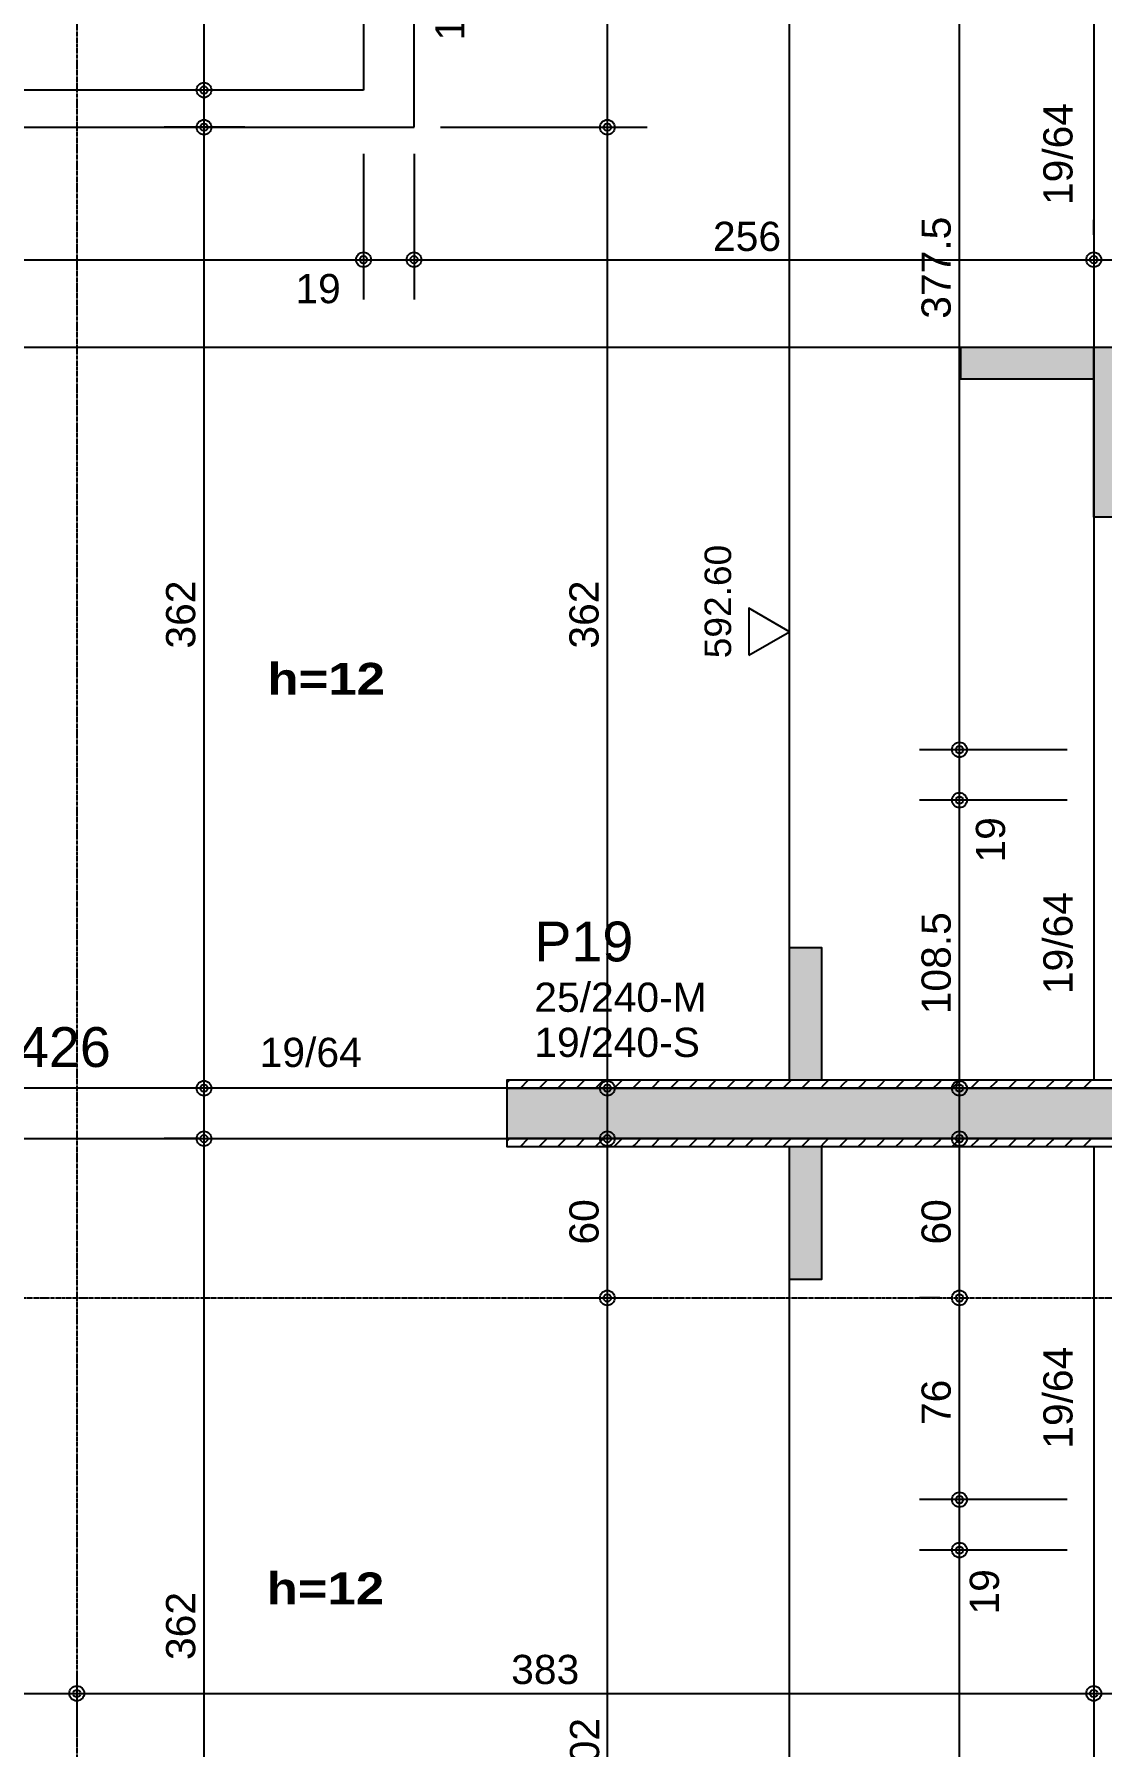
# Model space of a CAD drawing. Extents: x 0 to 7795, y 0 to 4205.
# Drawn here: x 1132 to 1535, y 2438 to 3083 of the extents above; entities that cross this region are included whole.
import ezdxf

# ---------------------------------------------------------------- set-up
doc = ezdxf.new("R2010")
doc.units = 0
doc.header["$MEASUREMENT"] = 0
doc.linetypes.add('ESTILO_TQS_0007', pattern=[2.1, 1.5, -0.2, 0.2, -0.2])
for name, color, linetype in [('MTH-224', 4, 'CONTINUOUS'), ('MTH-COTAS7', 31, 'CONTINUOUS'), ('MTH-DIM-PILAR', 3, 'CONTINUOUS'), ('MTH-DIM-VIGA', 3, 'CONTINUOUS'), ('MTH-EIXO-214', 4, 'CONTINUOUS'), ('MTH-FACE-VIGA', 7, 'CONTINUOUS'), ('MTH-LINHA-SEÇÃO', 16, 'CONTINUOUS'), ('MTH-PILAR-SEGUE', 5, 'CONTINUOUS'), ('MTH-SIMB_COTA', 3, 'CONTINUOUS'), ('MTH-SOMBRA21', 150, 'CONTINUOUS'), ('MTH-SOMBRA25', 253, 'CONTINUOUS'), ('MTH-TIT1-VIGA', 5, 'CONTINUOUS'), ('MTH-TXT', 4, 'CONTINUOUS'), ('MTH-TXT-NEGRITO', 5, 'CONTINUOUS')]:
    doc.layers.add(name, color=color, linetype=linetype)
doc.styles.add('TQS_ARIAL', font='arial.ttf')
doc.styles.add('TQS_ARIAL_BLACK', font='ariblk.ttf')

msp = doc.modelspace()

# ---------------------------------------------------------------- linework, layer by layer
at = {"layer": 'MTH-224', "linetype": 'Continuous'}
msp.add_lwpolyline([(1401.640715, 2849.268351), (1416.939185, 2858.101354), (1401.640715, 2866.933478), (1401.640715, 2849.268351)], dxfattribs=at)
at = {"layer": 'MTH-COTAS7', "linetype": 'Continuous'}
for p, q in [((1348.322552, 3033.1355), (1348.322552, 3282.135499)), ((1196.416793, 3047.1355), (1196.416793, 3211.135499)), ((1480.939185, 2798.635501), (1480.939185, 3206.135501)), ((1206.438513, 3062.1355), (1181.416793, 3062.1355)), ((1196.416793, 2671.135501), (1196.416793, 3063.1355)), ((1348.322552, 2671.135501), (1348.322552, 3063.1355)), ((1211.740799, 3048.1355), (1181.416793, 3048.1355)), ((1285.506838, 3048.1355), (1363.322552, 3048.1355)), ((1285.506838, 3048.1355), (1363.322552, 3048.1355)), ((1256.506838, 3038.135502), (1256.506838, 2983.232143)), ((1275.506838, 3038.1355), (1275.506838, 2983.232143)), ((1256.506838, 3028.135502), (1256.506838, 2983.232143)), ((1275.506838, 3028.1355), (1275.506838, 2983.232143)), ((1531.51056, 3007.635501), (1531.51056, 3013.232143)), ((862.51137, 2998.232143), (1271.506838, 2998.232143)), ((1241.506838, 2998.232143), (1290.506838, 2998.232143)), ((1260.506838, 2998.232143), (1546.51056, 2998.232143)), ((1480.939185, 2779.635501), (1480.939185, 2828.635501)), ((1521.51056, 2813.635501), (1465.939185, 2813.635501)), ((1521.51056, 2813.635501), (1465.939185, 2813.635501)), ((1480.939185, 2671.1355), (1480.939185, 2809.635501)), ((1521.51056, 2794.635501), (1465.939185, 2794.635501)), ((1521.51056, 2794.635501), (1465.939185, 2794.635501)), ((1194.510963, 2686.135501), (1181.416793, 2686.135501)), ((1320.51056, 2686.135501), (1363.322552, 2686.135501)), ((1490.815599, 2686.1355), (1465.939185, 2686.1355)), ((1196.416793, 2290.135499), (1196.416793, 2682.135501)), ((1348.322552, 2592.135465), (1348.322552, 2682.1355)), ((1480.939185, 2592.135465), (1480.939185, 2682.1355)), ((1194.510963, 2667.135501), (1181.416793, 2667.135501)), ((1320.51056, 2667.1355), (1363.322552, 2667.1355)), ((1486.595651, 2667.1355), (1465.939185, 2667.1355)), ((1348.322552, 2290.135499), (1348.322552, 2622.135465)), ((1480.939185, 2516.13677), (1480.939185, 2622.135465)), ((1332.846962, 2607.135465), (1363.322552, 2607.135465)), ((1332.846962, 2607.135465), (1363.322552, 2607.135465)), ((1473.518035, 2607.135465), (1465.939185, 2607.135465)), ((1473.518035, 2607.135465), (1465.939185, 2607.135465)), ((1480.939185, 2497.13677), (1480.939185, 2546.13677)), ((1521.51056, 2531.13677), (1465.939185, 2531.13677)), ((1521.51056, 2531.13677), (1465.939185, 2531.13677)), ((1480.939185, 2071.135503), (1480.939185, 2527.13677)), ((1521.51056, 2512.13677), (1465.939185, 2512.13677)), ((1521.51056, 2512.13677), (1465.939185, 2512.13677)), ((1148.511366, 2465.627718), (1148.511366, 2443.127822)), ((1148.511366, 2465.627718), (1148.511366, 2443.127822)), ((862.51137, 2458.127822), (1163.511366, 2458.127822)), ((1133.511366, 2458.127822), (1546.51056, 2458.127822)), ((1531.51056, 2452.343828), (1531.51056, 2443.127822))]:
    msp.add_line(p, q, dxfattribs=at)
at = {"layer": 'MTH-EIXO-214', "linetype": 'ESTILO_TQS_0007'}
for p, q in [((1148.511366, 3791.636556), (1148.511366, 1718.135501)), ((401.511366, 2607.135465), (5503.511366, 2607.135465))]:
    msp.add_line(p, q, dxfattribs=at)
at = {"layer": 'MTH-FACE-VIGA', "linetype": 'Continuous'}
for p, q in [((1310.51056, 2688.189215), (1311.456848, 2689.135503)), ((1315.527915, 2686.135503), (1315.591426, 2686.199013)), ((1315.591426, 2686.199013), (1318.527915, 2689.135503)), ((1322.598983, 2686.135503), (1322.752001, 2686.288521)), ((1322.752001, 2686.288521), (1325.598983, 2689.135503)), ((1329.670051, 2686.135503), (1329.912576, 2686.378028)), ((1329.912576, 2686.378028), (1332.670051, 2689.135503)), ((1336.741119, 2686.135503), (1337.073151, 2686.467535)), ((1337.073151, 2686.467535), (1339.741119, 2689.135503)), ((1343.812187, 2686.135503), (1344.233726, 2686.557042)), ((1344.233726, 2686.557042), (1346.812187, 2689.135503)), ((1350.883254, 2686.135503), (1351.394301, 2686.646549)), ((1351.394301, 2686.646549), (1353.883254, 2689.135503)), ((1357.954322, 2686.135503), (1358.554876, 2686.736057)), ((1358.554876, 2686.736057), (1360.954322, 2689.135503)), ((1365.02539, 2686.135503), (1365.715451, 2686.825564)), ((1365.715451, 2686.825564), (1368.02539, 2689.135503)), ((1372.096458, 2686.135503), (1372.876026, 2686.915071)), ((1372.876026, 2686.915071), (1375.096458, 2689.135503)), ((1379.167526, 2686.135503), (1380.036601, 2687.004578)), ((1380.036601, 2687.004578), (1382.167526, 2689.135503)), ((1386.238594, 2686.135503), (1387.197176, 2687.094085)), ((1387.197176, 2687.094085), (1389.238594, 2689.135503)), ((1393.309661, 2686.135503), (1394.357751, 2687.183592)), ((1394.357751, 2687.183592), (1396.309661, 2689.135503)), ((1400.380729, 2686.135503), (1401.518326, 2687.2731)), ((1401.518326, 2687.2731), (1403.380729, 2689.135503)), ((1407.451797, 2686.135503), (1408.678901, 2687.362607)), ((1408.678901, 2687.362607), (1410.451797, 2689.135503)), ((1414.522865, 2686.135503), (1415.839476, 2687.452114)), ((1415.839476, 2687.452114), (1417.522865, 2689.135503)), ((1421.593933, 2686.135503), (1423.000051, 2687.541621)), ((1423.000051, 2687.541621), (1424.593933, 2689.135503)), ((1428.665, 2686.135503), (1430.160626, 2687.631128)), ((1430.160626, 2687.631128), (1431.665, 2689.135503)), ((1435.736068, 2686.135503), (1437.321201, 2687.720636)), ((1437.321201, 2687.720636), (1438.736068, 2689.135503)), ((1442.807136, 2686.135503), (1444.481776, 2687.810143)), ((1444.481776, 2687.810143), (1445.807136, 2689.135503)), ((1449.878204, 2686.135503), (1451.642351, 2687.89965)), ((1451.642351, 2687.89965), (1452.878204, 2689.135503)), ((1456.949272, 2686.135503), (1458.802926, 2687.989157)), ((1458.802926, 2687.989157), (1459.949272, 2689.135503)), ((1464.020339, 2686.135503), (1465.963501, 2688.078664)), ((1465.963501, 2688.078664), (1467.020339, 2689.135503)), ((1471.091407, 2686.135503), (1473.124076, 2688.168172)), ((1473.124076, 2688.168172), (1474.091407, 2689.135503)), ((1478.162475, 2686.135503), (1480.284651, 2688.257679)), ((1480.284651, 2688.257679), (1481.162475, 2689.135503)), ((1485.233543, 2686.135503), (1487.445226, 2688.347186)), ((1487.445226, 2688.347186), (1488.233543, 2689.135503)), ((1492.304611, 2686.135503), (1494.605801, 2688.436693)), ((1494.605801, 2688.436693), (1495.304611, 2689.135503)), ((1499.375679, 2686.135503), (1501.766376, 2688.5262)), ((1501.766376, 2688.5262), (1502.375679, 2689.135503)), ((1506.446746, 2686.135503), (1508.926951, 2688.615707)), ((1508.926951, 2688.615707), (1509.446746, 2689.135503)), ((1513.517814, 2686.135503), (1516.087526, 2688.705215)), ((1516.087526, 2688.705215), (1516.517814, 2689.135503)), ((1520.588882, 2686.135503), (1523.248101, 2688.794722)), ((1523.248101, 2688.794722), (1523.588882, 2689.135503)), ((1527.65995, 2686.135503), (1530.408676, 2688.884229)), ((1530.408676, 2688.884229), (1530.65995, 2689.135503)), ((1310.51056, 2666.189215), (1311.456848, 2667.135503)), ((1315.591426, 2664.199013), (1318.527915, 2667.135503)), ((1322.598983, 2664.135503), (1322.752001, 2664.288521)), ((1322.752001, 2664.288521), (1325.598983, 2667.135503)), ((1329.670051, 2664.135503), (1329.912576, 2664.378028)), ((1329.912576, 2664.378028), (1332.670051, 2667.135503)), ((1336.741119, 2664.135503), (1337.073151, 2664.467535)), ((1337.073151, 2664.467535), (1339.741119, 2667.135503)), ((1343.812187, 2664.135503), (1344.233726, 2664.557042)), ((1344.233726, 2664.557042), (1346.812187, 2667.135503)), ((1350.883254, 2664.135503), (1351.394301, 2664.646549)), ((1351.394301, 2664.646549), (1353.883254, 2667.135503)), ((1357.954322, 2664.135503), (1358.554876, 2664.736057)), ((1358.554876, 2664.736057), (1360.954322, 2667.135503)), ((1365.02539, 2664.135503), (1365.715451, 2664.825564)), ((1365.715451, 2664.825564), (1368.02539, 2667.135503)), ((1372.096458, 2664.135503), (1372.876026, 2664.915071)), ((1372.876026, 2664.915071), (1375.096458, 2667.135503)), ((1379.167526, 2664.135503), (1380.036601, 2665.004578)), ((1380.036601, 2665.004578), (1382.167526, 2667.135503)), ((1386.238594, 2664.135503), (1387.197176, 2665.094085)), ((1387.197176, 2665.094085), (1389.238594, 2667.135503)), ((1393.309661, 2664.135503), (1394.357751, 2665.183592)), ((1394.357751, 2665.183592), (1396.309661, 2667.135503)), ((1400.380729, 2664.135503), (1401.518326, 2665.2731)), ((1401.518326, 2665.2731), (1403.380729, 2667.135503)), ((1407.451797, 2664.135503), (1408.678901, 2665.362607)), ((1408.678901, 2665.362607), (1410.451797, 2667.135503)), ((1414.522865, 2664.135503), (1415.839476, 2665.452114)), ((1415.839476, 2665.452114), (1417.522865, 2667.135503)), ((1421.593933, 2664.135503), (1423.000051, 2665.541621)), ((1423.000051, 2665.541621), (1424.593933, 2667.135503)), ((1428.665, 2664.135503), (1430.160626, 2665.631128)), ((1430.160626, 2665.631128), (1431.665, 2667.135503)), ((1435.736068, 2664.135503), (1437.321201, 2665.720636)), ((1437.321201, 2665.720636), (1438.736068, 2667.135503)), ((1442.807136, 2664.135503), (1444.481776, 2665.810143)), ((1444.481776, 2665.810143), (1445.807136, 2667.135503)), ((1449.878204, 2664.135503), (1451.642351, 2665.89965)), ((1451.642351, 2665.89965), (1452.878204, 2667.135503)), ((1456.949272, 2664.135503), (1458.802926, 2665.989157)), ((1458.802926, 2665.989157), (1459.949272, 2667.135503)), ((1464.020339, 2664.135503), (1465.963501, 2666.078664)), ((1465.963501, 2666.078664), (1467.020339, 2667.135503)), ((1471.091407, 2664.135503), (1473.124076, 2666.168172)), ((1473.124076, 2666.168172), (1474.091407, 2667.135503)), ((1478.162475, 2664.135503), (1480.284651, 2666.257679)), ((1480.284651, 2666.257679), (1481.162475, 2667.135503)), ((1485.233543, 2664.135503), (1487.445226, 2666.347186)), ((1487.445226, 2666.347186), (1488.233543, 2667.135503)), ((1492.304611, 2664.135503), (1494.605801, 2666.436693)), ((1494.605801, 2666.436693), (1495.304611, 2667.135503)), ((1499.375679, 2664.135503), (1501.766376, 2666.5262)), ((1501.766376, 2666.5262), (1502.375679, 2667.135503)), ((1506.446746, 2664.135503), (1508.926951, 2666.615707)), ((1508.926951, 2666.615707), (1509.446746, 2667.135503)), ((1513.517814, 2664.135503), (1516.087526, 2666.705215)), ((1516.087526, 2666.705215), (1516.517814, 2667.135503)), ((1520.588882, 2664.135503), (1523.248101, 2666.794722)), ((1523.248101, 2666.794722), (1523.588882, 2667.135503)), ((1527.65995, 2664.135503), (1530.408676, 2666.884229)), ((1530.408676, 2666.884229), (1530.65995, 2667.135503)), ((1315.527915, 2664.135503), (1315.591426, 2664.199013))]:
    msp.add_line(p, q, dxfattribs=at)
for points in [[(1256.506838, 3196.135499), (1256.506838, 3062.1355)], [(1275.506838, 3048.1355), (1275.506838, 3196.135499)], [(1531.51056, 3191.135501), (1531.51056, 2804.135501)], [(1256.506838, 3062.1355), (595.511366, 3062.1355)], [(979.511366, 3048.1355), (1275.506838, 3048.1355)], [(1531.51056, 2804.135501), (1531.51056, 2689.135503)], [(1310.51056, 2686.135501), (1098.511366, 2686.135501)], [(1550.51056, 2689.135503), (1310.51056, 2689.135503), (1310.51056, 2686.135503), (1550.51056, 2686.135503), (1550.51056, 2689.135503)], [(1098.511366, 2667.135501), (1310.51056, 2667.135501)], [(1550.51056, 2667.135503), (1310.51056, 2667.135503), (1310.51056, 2664.135503), (1550.51056, 2664.135503), (1550.51056, 2667.135503)], [(1531.51056, 2664.1355), (1531.51056, 2521.63677)], [(1531.51056, 2521.63677), (1531.51056, 2086.135501)]]:
    msp.add_lwpolyline(points, dxfattribs=at)
at = {"layer": 'MTH-LINHA-SEÇÃO', "linetype": 'Continuous'}
for p, q in [((1416.939185, 2689.1355), (1416.939185, 3286.135499)), ((858.51137, 2965.230509), (1600.51056, 2965.230509)), ((1416.939185, 2067.135503), (1416.939185, 2664.135503))]:
    msp.add_line(p, q, dxfattribs=at)
for points in [[(1481.51056, 2965.230509), (1531.51056, 2965.230509), (1531.51056, 2953.230509), (1481.51056, 2953.230509), (1481.51056, 2965.230509)], [(1531.51056, 2965.230509), (1550.51056, 2965.230509), (1550.51056, 2901.230509), (1531.51056, 2901.230509), (1531.51056, 2965.230509)], [(1416.939185, 2689.135503), (1416.939185, 2739.135503), (1428.939185, 2739.135503), (1428.939185, 2689.135503), (1416.939185, 2689.135503)], [(1416.939185, 2614.1355), (1416.939185, 2664.1355), (1428.939185, 2664.1355), (1428.939185, 2614.1355), (1416.939185, 2614.1355)]]:
    msp.add_lwpolyline(points, dxfattribs=at)
at = {"layer": 'MTH-PILAR-SEGUE', "linetype": 'Continuous'}
msp.add_lwpolyline([(1550.51056, 2667.1355), (1550.51056, 2686.1355), (1310.51056, 2686.1355), (1310.51056, 2667.1355), (1550.51056, 2667.1355)], dxfattribs=at)
at = {"layer": 'MTH-SIMB_COTA', "linetype": 'Continuous'}
for centre, radius in [((1196.416793, 3062.1355), 2.8), ((1196.416793, 3062.1355), 1.4), ((1196.416793, 3048.1355), 2.8), ((1196.416793, 3048.1355), 1.4), ((1348.322552, 3048.1355), 2.8), ((1348.322552, 3048.1355), 2.8), ((1348.322552, 3048.1355), 1.4), ((1348.322552, 3048.1355), 1.4), ((1256.506838, 2998.232143), 2.8), ((1256.506838, 2998.232143), 2.8), ((1275.506838, 2998.232143), 2.8), ((1275.506838, 2998.232143), 2.8), ((1531.51056, 2998.232143), 2.8), ((1256.506838, 2998.232143), 1.4), ((1256.506838, 2998.232143), 1.4), ((1275.506838, 2998.232143), 1.4), ((1275.506838, 2998.232143), 1.4), ((1531.51056, 2998.232143), 1.4), ((1480.939185, 2813.635501), 2.8), ((1480.939185, 2813.635501), 2.8), ((1480.939185, 2813.635501), 1.4), ((1480.939185, 2813.635501), 1.4), ((1480.939185, 2794.635501), 2.8), ((1480.939185, 2794.635501), 2.8), ((1480.939185, 2794.635501), 1.4), ((1480.939185, 2794.635501), 1.4), ((1196.416793, 2686.135501), 2.8), ((1196.416793, 2686.135501), 1.4), ((1348.322552, 2686.135501), 2.8), ((1348.322552, 2686.135501), 1.4), ((1480.939185, 2686.1355), 2.8), ((1480.939185, 2686.1355), 1.4), ((1196.416793, 2667.135501), 2.8), ((1196.416793, 2667.135501), 1.4), ((1348.322552, 2667.1355), 2.8), ((1348.322552, 2667.1355), 1.4), ((1480.939185, 2667.1355), 2.8), ((1480.939185, 2667.1355), 1.4), ((1348.322552, 2607.135465), 2.8), ((1348.322552, 2607.135465), 2.8), ((1348.322552, 2607.135465), 1.4), ((1348.322552, 2607.135465), 1.4), ((1480.939185, 2607.135465), 2.8), ((1480.939185, 2607.135465), 2.8), ((1480.939185, 2607.135465), 1.4), ((1480.939185, 2607.135465), 1.4), ((1480.939185, 2531.13677), 2.8), ((1480.939185, 2531.13677), 2.8), ((1480.939185, 2531.13677), 1.4), ((1480.939185, 2531.13677), 1.4), ((1480.939185, 2512.13677), 2.8), ((1480.939185, 2512.13677), 2.8), ((1480.939185, 2512.13677), 1.4), ((1480.939185, 2512.13677), 1.4), ((1148.511366, 2458.127822), 2.8), ((1148.511366, 2458.127822), 2.8), ((1148.511366, 2458.127822), 1.4), ((1148.511366, 2458.127822), 1.4), ((1531.51056, 2458.127822), 2.8), ((1531.51056, 2458.127822), 1.4)]:
    msp.add_circle(centre, radius, dxfattribs=at)
at = {"layer": 'MTH-SOMBRA21', "linetype": 'Continuous'}
for points in [[(1481.51056, 2965.230509), (1531.51056, 2965.230509), (1531.51056, 2953.230509)], [(1481.51056, 2965.230509), (1531.51056, 2953.230509), (1481.51056, 2953.230509)], [(1481.51056, 2965.230509), (1481.51056, 2953.230509), (1481.51056, 2965.230509)], [(1531.51056, 2965.230509), (1550.51056, 2965.230509), (1550.51056, 2901.230509)], [(1531.51056, 2965.230509), (1550.51056, 2901.230509), (1531.51056, 2901.230509)], [(1531.51056, 2965.230509), (1531.51056, 2901.230509), (1531.51056, 2965.230509)], [(1416.939185, 2689.135503), (1416.939185, 2739.135503), (1428.939185, 2739.135503)], [(1416.939185, 2689.135503), (1428.939185, 2739.135503), (1428.939185, 2689.135503)], [(1416.939185, 2689.135503), (1428.939185, 2689.135503), (1416.939185, 2689.135503)], [(1416.939185, 2614.1355), (1416.939185, 2664.1355), (1428.939185, 2664.1355)], [(1416.939185, 2614.1355), (1428.939185, 2664.1355), (1428.939185, 2614.1355)], [(1416.939185, 2614.1355), (1428.939185, 2614.1355), (1416.939185, 2614.1355)]]:
    msp.add_solid(points, dxfattribs=at)
at = {"layer": 'MTH-SOMBRA25', "linetype": 'Continuous'}
for points in [[(1550.51056, 2667.1355), (1550.51056, 2686.1355), (1310.51056, 2686.1355)], [(1550.51056, 2667.1355), (1310.51056, 2686.1355), (1310.51056, 2667.1355)], [(1550.51056, 2667.1355), (1310.51056, 2667.1355), (1550.51056, 2667.1355)]]:
    msp.add_solid(points, dxfattribs=at)

# ---------------------------------------------------------------- texts
at = {"layer": 'MTH-COTAS7', "linetype": 'Continuous', "style": 'TQS_ARIAL'}
for s, p in [('256', (1388.108699, 3001.532143)), ('19', (1230.840175, 2981.844679)), ('383', (1312.096045, 2461.678121))]:
    msp.add_text(s, height=11, dxfattribs=at).set_placement(p)
for s, p in [('377.5', (1477.639185, 2975.985501)), ('362', (1193.116793, 2851.7355)), ('362', (1345.022552, 2851.7355)), ('19', (1498.10638, 2771.139601)), ('108.5', (1477.639185, 2713.9855)), ('60', (1345.022552, 2627.235483)), ('60', (1477.639185, 2627.235483)), ('76', (1477.639185, 2559.236118)), ('19', (1495.812365, 2487.868044)), ('362', (1193.116793, 2470.7355)), ('302', (1345.25095, 2423.263092))]:
    msp.add_text(s, height=11, rotation=90, dxfattribs=at).set_placement(p)
at = {"layer": 'MTH-DIM-PILAR', "linetype": 'Continuous', "style": 'TQS_ARIAL'}
for s, p in [('25/240-M', (1320.821223, 2714.910087)), ('19/240-S', (1320.821223, 2697.910087))]:
    msp.add_text(s, height=11, dxfattribs=at).set_placement(p)
at = {"layer": 'MTH-DIM-VIGA', "linetype": 'Continuous', "style": 'TQS_ARIAL'}
for rotation, p in [(90, (1294.506838, 3080.798089)), (90, (1523.51056, 3018.806022)), (90, (1523.51056, 2721.563396)), (360, (1217.386366, 2694.135501)), (90, (1523.51056, 2550.314013))]:
    msp.add_text('19/64', height=11, rotation=rotation, dxfattribs=at).set_placement(p)
at = {"layer": 'MTH-PILAR-SEGUE', "linetype": 'Continuous', "style": 'TQS_ARIAL'}
msp.add_text('P19', height=15, dxfattribs=at).set_placement((1320.821223, 2733.910087))
at = {"layer": 'MTH-TIT1-VIGA', "linetype": 'Continuous', "style": 'TQS_ARIAL'}
msp.add_text('V426', height=15, rotation=360, dxfattribs=at).set_placement((1112.386366, 2694.135501))
at = {"layer": 'MTH-TXT', "linetype": 'Continuous', "style": 'TQS_ARIAL'}
msp.add_text('592.60', height=10, rotation=90, dxfattribs=at).set_placement((1394.939185, 2848.101354))
at = {"layer": 'MTH-TXT-NEGRITO', "linetype": 'Continuous', "style": 'TQS_ARIAL_BLACK'}
for p in [(1220.302576, 2834.360903), (1220.003761, 2491.704044)]:
    msp.add_text('h=12', height=12, dxfattribs=at).set_placement(p)

doc.saveas('drawing.dxf')
